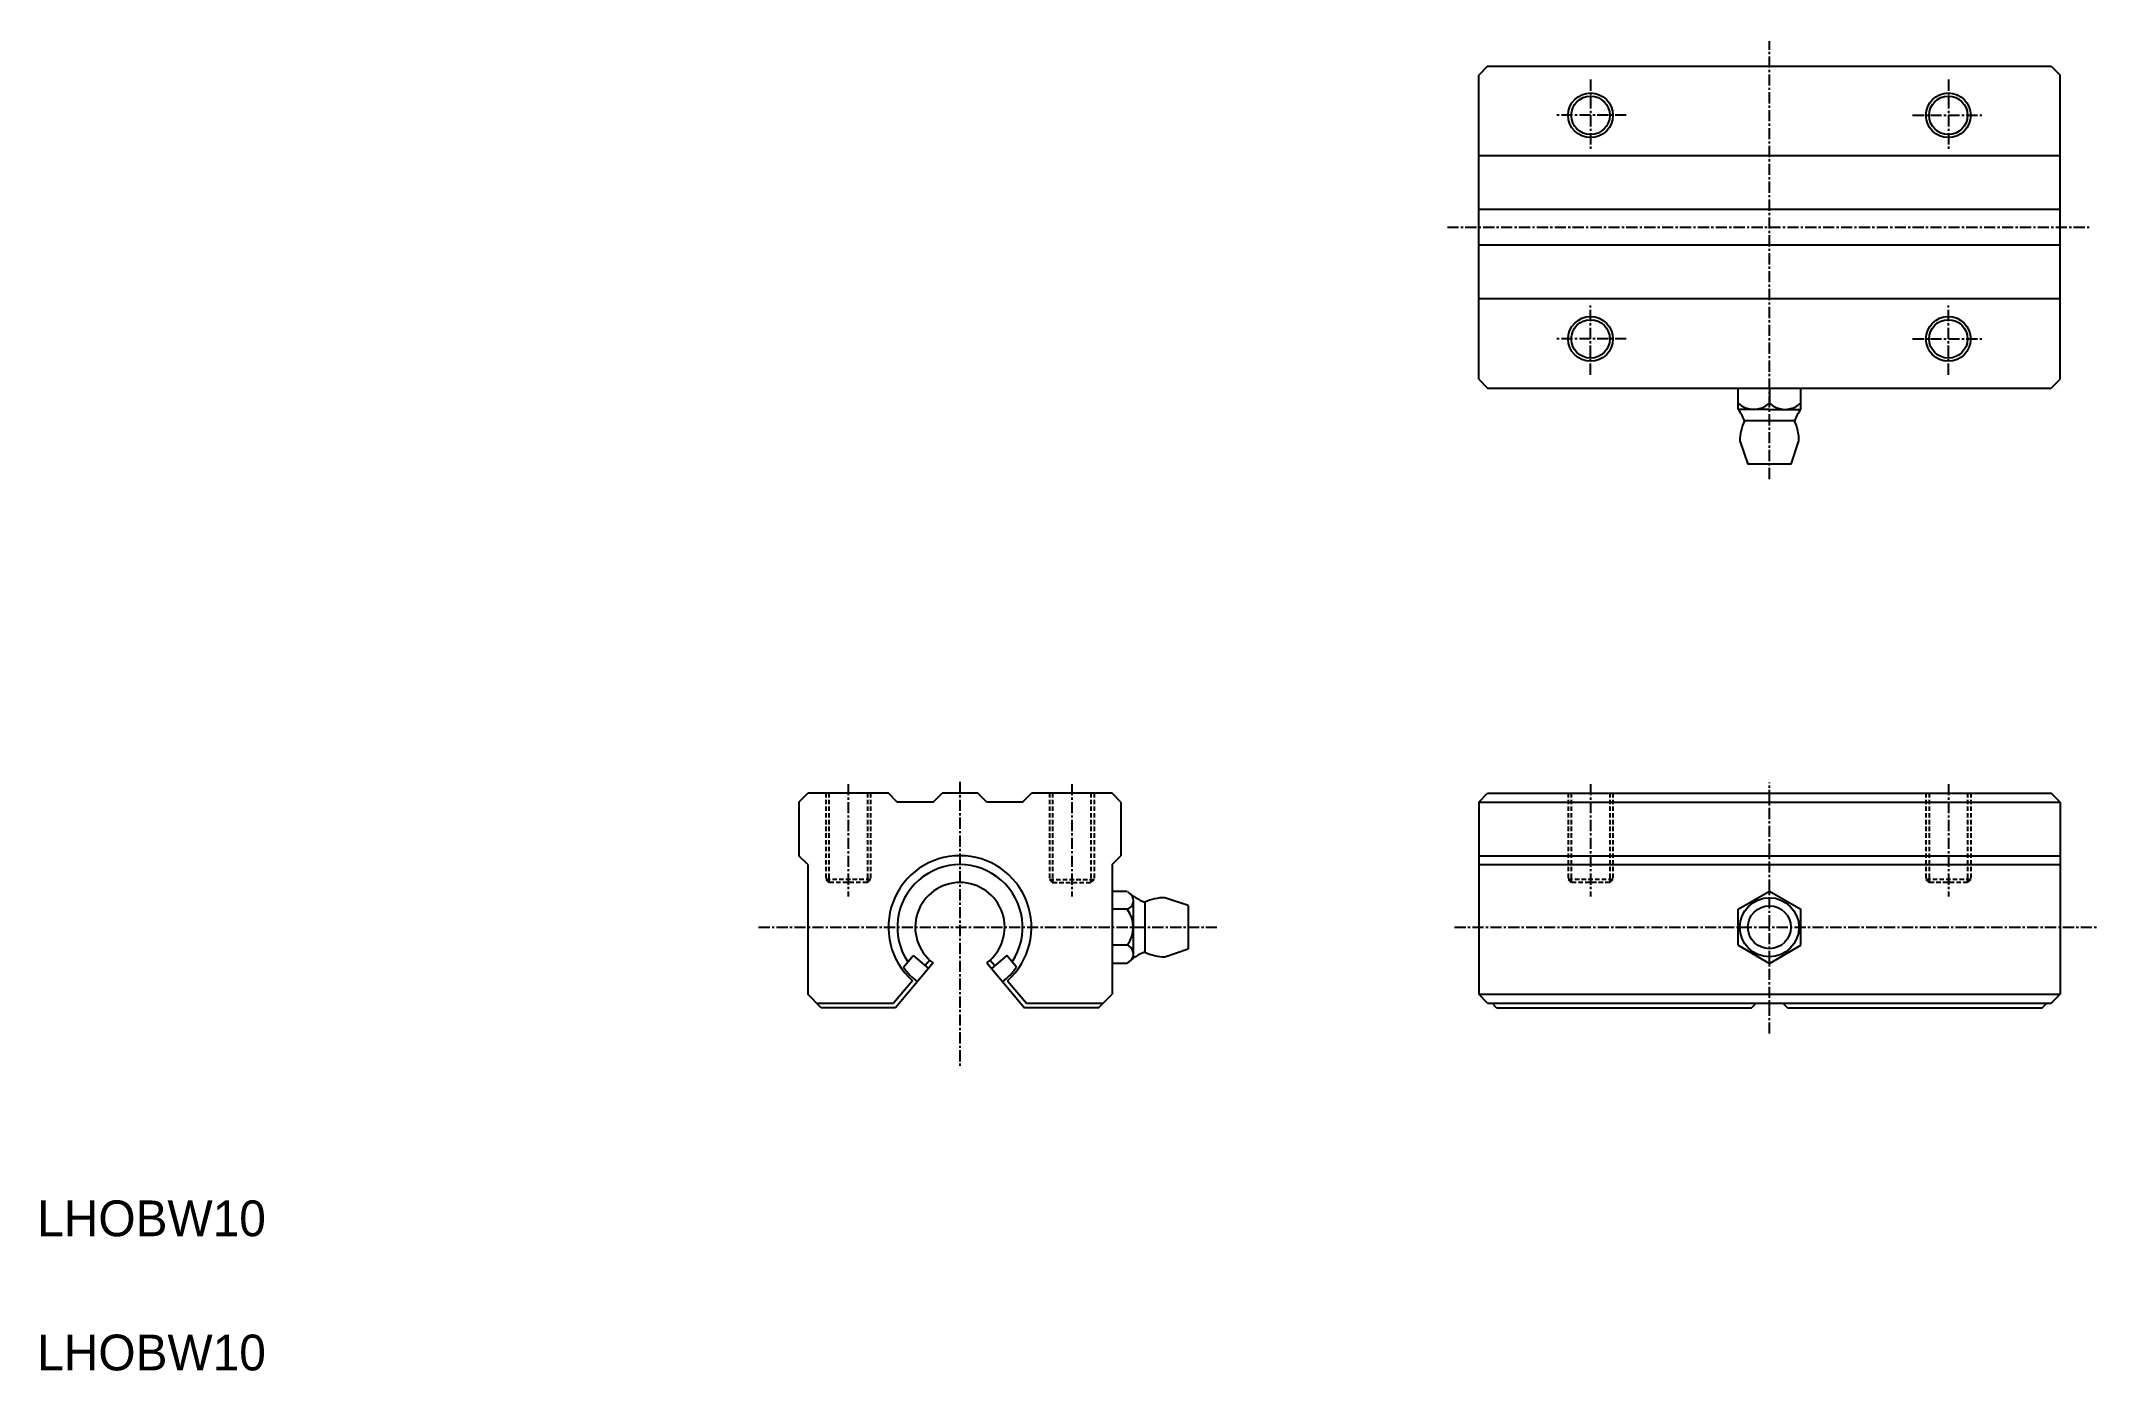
# Model space of a CAD drawing. Extents: x 10 to 240, y 10 to 159.
import ezdxf

# ---------------------------------------------------------------- set-up
doc = ezdxf.new("R2010")
doc.units = 0
doc.linetypes.add('CENTER', pattern=[2, 1.25, -0.25, 0.25, -0.25])
doc.linetypes.add('DASHED', pattern=[0.75, 0.5, -0.25])
doc.layers.get('0').update_dxf_attribs({"linetype": 'CONTINUOUS'})
doc.layers.add('CENTER', color=1, linetype='CENTER')

msp = doc.modelspace()

# ---------------------------------------------------------------- linework, layer by layer
at = {"color": 7, "linetype": 'CONTINUOUS'}
for p, q in [((172.14, 155.83), (171.14, 154.83)), ((171.14, 120.83), (171.14, 154.83)), ((172.14, 155.83), (235.14, 155.83)), ((235.14, 155.83), (236.14, 154.83)), ((236.14, 120.83), (236.14, 154.83)), ((171.14, 145.83), (236.14, 145.83)), ((171.14, 139.83), (236.14, 139.83)), ((171.14, 135.83), (236.14, 135.83)), ((171.14, 129.83), (236.14, 129.83)), ((171.14, 120.83), (172.14, 119.83)), ((172.14, 119.83), (235.14, 119.83)), ((200.14, 117.45), (200.14, 119.83)), ((203.64, 119.83), (203.64, 118.13)), ((207.14, 117.45), (207.14, 119.83)), ((235.14, 119.83), (236.14, 120.83)), ((203.64, 117.45), (200.14, 117.45)), ((203.64, 117.45), (207.14, 117.45)), ((206.44, 116.17), (200.84, 116.17)), ((200.34, 113.93), (201.21, 111.33)), ((206.08, 111.33), (206.94, 113.93)), ((206.08, 111.33), (201.21, 111.33)), ((95.15, 73.55), (96.15, 74.55)), ((95.15, 73.55), (95.15, 67.55)), ((105.15, 74.55), (96.15, 74.55)), ((106.15, 73.55), (105.15, 74.55)), ((110.15, 73.55), (106.15, 73.55)), ((110.15, 73.55), (111.15, 74.55)), ((115.15, 74.55), (111.15, 74.55)), ((116.15, 73.55), (115.15, 74.55)), ((120.15, 73.55), (116.15, 73.55)), ((120.15, 73.55), (121.15, 74.55)), ((130.15, 74.55), (121.15, 74.55)), ((131.15, 73.55), (130.15, 74.55)), ((131.15, 73.55), (131.15, 67.55)), ((171.14, 73.55), (172.14, 74.55)), ((171.14, 73.55), (236.14, 73.55)), ((171.14, 73.55), (171.14, 52.05)), ((172.14, 74.55), (235.14, 74.55)), ((236.14, 73.55), (235.14, 74.55)), ((236.14, 73.55), (236.14, 52.05)), ((96.15, 66.55), (95.15, 67.55)), ((130.15, 66.55), (131.15, 67.55)), ((171.14, 67.55), (236.14, 67.55)), ((212.74, 66.71), (212.74, 66.71)), ((96.15, 66.55), (96.15, 52.05)), ((130.15, 66.55), (130.15, 52.05)), ((171.14, 66.55), (236.14, 66.55)), ((130.15, 63.58), (131.85, 63.58)), ((132.53, 62.48), (132.53, 56.62)), ((133.81, 62.35), (133.81, 56.75)), ((138.65, 61.98), (136.05, 62.85)), ((200.14, 61.57), (203.64, 63.59)), ((203.64, 63.59), (207.14, 61.57)), ((131.85, 61.57), (130.15, 61.57)), ((138.65, 61.98), (138.65, 57.12)), ((200.14, 57.53), (200.14, 61.57)), ((207.14, 57.53), (207.14, 61.57)), ((131.85, 57.53), (130.15, 57.53)), ((200.14, 57.53), (203.64, 55.51)), ((203.64, 55.51), (207.14, 57.53)), ((110.15, 55.55), (105.96, 50.55)), ((106.83, 55.08), (107.92, 56.37)), ((107.92, 56.37), (109.64, 54.93)), ((109.77, 55.87), (109.25, 55.26)), ((116.15, 55.55), (120.35, 50.55)), ((116.54, 55.87), (117.05, 55.26)), ((118.39, 56.37), (116.67, 54.93)), ((119.48, 55.08), (118.39, 56.37)), ((130.15, 55.52), (131.85, 55.52)), ((131.85, 55.52), (131.85, 55.52)), ((136.05, 56.25), (138.65, 57.12)), ((107.84, 53.57), (105.73, 51.05)), ((118.47, 53.57), (120.58, 51.05)), ((97.65, 50.55), (96.15, 52.05)), ((97.15, 51.05), (105.73, 51.05)), ((120.58, 51.05), (129.15, 51.05)), ((128.65, 50.55), (130.15, 52.05)), ((171.14, 52.05), (236.14, 52.05)), ((172.14, 51.05), (171.14, 52.05)), ((172.14, 51.05), (235.14, 51.05)), ((173.14, 50.55), (172.64, 51.05)), ((201.64, 50.55), (202.14, 51.05)), ((205.64, 50.55), (205.14, 51.05)), ((234.14, 50.55), (234.64, 51.05)), ((235.14, 51.05), (236.14, 52.05)), ((105.96, 50.55), (97.65, 50.55)), ((128.65, 50.55), (120.35, 50.55)), ((173.14, 50.55), (201.64, 50.55)), ((178.89, 50.55), (178.89, 50.55)), ((205.64, 50.55), (234.14, 50.55))]:
    msp.add_line(p, q, dxfattribs=at)
at = {"color": 3, "linetype": 'DASHED'}
for p, q in [((98.15, 74.55), (98.15, 64.9)), ((98.5, 74.55), (98.5, 64.55)), ((102.8, 74.55), (102.8, 64.55)), ((103.15, 74.55), (103.15, 64.9)), ((123.15, 74.55), (123.15, 64.9)), ((123.5, 74.55), (123.5, 64.55)), ((127.8, 74.55), (127.8, 64.55)), ((128.15, 74.55), (128.15, 64.9)), ((181.14, 74.55), (181.14, 64.9)), ((181.49, 74.55), (181.49, 64.55)), ((185.79, 74.55), (185.79, 64.55)), ((186.14, 74.55), (186.14, 64.9)), ((221.14, 74.55), (221.14, 64.9)), ((221.49, 74.55), (221.49, 64.55)), ((225.79, 74.55), (225.79, 64.55)), ((226.14, 74.55), (226.14, 64.9)), ((98.15, 64.9), (98.5, 64.55)), ((103.15, 64.9), (98.15, 64.9)), ((102.8, 64.55), (98.5, 64.55)), ((103.15, 64.9), (102.8, 64.55)), ((123.15, 64.9), (128.15, 64.9)), ((123.15, 64.9), (123.5, 64.55)), ((123.5, 64.55), (127.8, 64.55)), ((128.15, 64.9), (127.8, 64.55)), ((186.14, 64.9), (181.14, 64.9)), ((181.14, 64.9), (181.49, 64.55)), ((185.79, 64.55), (181.49, 64.55)), ((186.14, 64.9), (185.79, 64.55)), ((226.14, 64.9), (221.14, 64.9)), ((221.14, 64.9), (221.49, 64.55)), ((225.79, 64.55), (221.49, 64.55)), ((226.14, 64.9), (225.79, 64.55))]:
    msp.add_line(p, q, dxfattribs=at)
at = {"color": 3, "linetype": 'CONTINUOUS'}
for centre in [(183.64, 150.33), (223.64, 150.33), (183.64, 125.33), (223.64, 125.33)]:
    msp.add_circle(centre, 2.5, dxfattribs=at)
at = {"color": 7, "linetype": 'CONTINUOUS'}
for centre, radius in [((183.64, 150.33), 2.15), ((223.64, 150.33), 2.15), ((183.64, 125.33), 2.15), ((223.64, 125.33), 2.15), ((203.64, 59.55), 3.3), ((203.64, 59.55), 2.4)]:
    msp.add_circle(centre, radius, dxfattribs=at)
for centre, radius, start, end in [((201.89, 120.04), 2.59, 227.4445, 312.5555), ((196.23, 114.48), 4.92, 20.1737, 37.2175), ((205.39, 120.04), 2.59, 227.4445, 312.5555), ((211.06, 114.48), 4.92, 142.7825, 159.8263), ((205.6, 113.93), 5.26, 154.8166, 180.0935), ((201.68, 113.93), 5.26, 359.9065, 25.1838), ((113.15, 59.55), 8, 311.6259, 228.3741), ((113.15, 59.55), 7, 326.3155, 213.6845), ((113.15, 59.55), 5, 306.8699, 233.1301), ((131.55, 62.53), 1, 287.548, 42.7494), ((135.95, 67.95), 6, 227.0936, 249.0427), ((136.05, 57.59), 5.26, 89.9065, 115.1838), ((129.2, 59.55), 3.33, 322.6627, 37.3373), ((131.46, 56.53), 1.08, 328.3588, 68.5342), ((135.95, 51.15), 6, 110.9573, 133.1709), ((136.05, 61.51), 5.26, 244.8166, 270.0935), ((113.15, 59.55), 7.74, 215.2872, 232.0207), ((113.15, 59.55), 7.74, 307.9793, 324.7128)]:
    msp.add_arc(centre, radius, start, end, dxfattribs=at)
at = {"layer": 'CENTER', "color": 1, "linetype": 'CENTER'}
for p, q in [((203.64, 109.66), (203.64, 158.63)), ((183.64, 154.33), (183.64, 146.33)), ((223.64, 154.33), (223.64, 146.33)), ((187.64, 150.33), (179.64, 150.33)), ((219.64, 150.33), (227.64, 150.33)), ((167.64, 137.83), (239.56, 137.83)), ((183.64, 121.33), (183.64, 129.33)), ((223.64, 121.33), (223.64, 129.33)), ((187.64, 125.33), (179.64, 125.33)), ((219.64, 125.33), (227.64, 125.33)), ((100.65, 75.55), (100.65, 62.99)), ((113.15, 75.8), (113.15, 43.88)), ((125.65, 75.55), (125.65, 62.99)), ((183.64, 75.55), (183.64, 62.99)), ((203.64, 47.65), (203.64, 75.74)), ((223.64, 75.55), (223.64, 62.99)), ((90.65, 59.55), (141.86, 59.55)), ((168.44, 59.55), (240.24, 59.55))]:
    msp.add_line(p, q, dxfattribs=at)

# ---------------------------------------------------------------- texts
at = {"color": 7, "linetype": 'CONTINUOUS'}
for p in [(10, 25), (10, 10)]:
    msp.add_text('LHOBW10', height=4, dxfattribs=at).set_placement(p)

doc.saveas('drawing.dxf')
